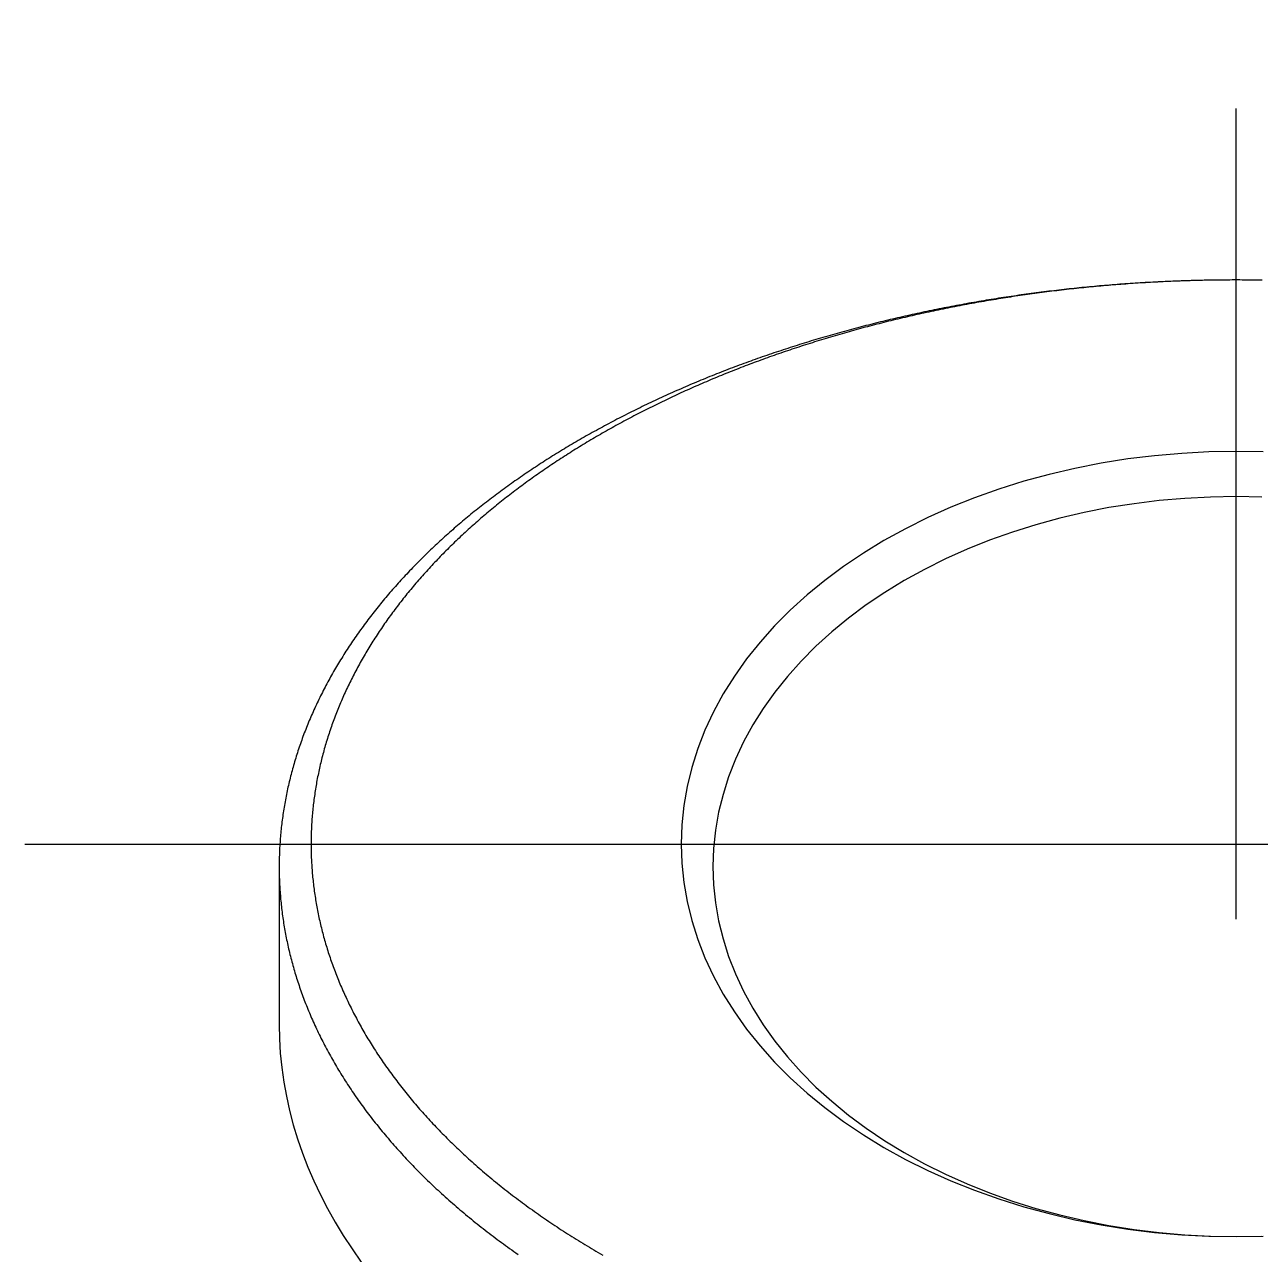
# Model space of a CAD drawing. Extents: x -8.1 to 52.5, y -19.1 to 43.1.
# Drawn here: x 33.54 to 43.22, y 33.47 to 43.11 of the extents above; entities that cross this region are included whole.
import ezdxf

# ---------------------------------------------------------------- set-up
doc = ezdxf.new("R2010")
doc.units = 0
doc.linetypes.add('CENTER', pattern=[50.8, 31.75, -6.35, 6.35, -6.35])
doc.layers.get('0').update_dxf_attribs({"linetype": 'CONTINUOUS'})
doc.layers.add('CENTER', color=1, linetype='CENTER')

msp = doc.modelspace()

# ---------------------------------------------------------------- linework, layer by layer
at = {"color": 7, "linetype": 'CONTINUOUS'}
msp.add_line((35.533025, 36.510943), (35.533025, 35.273506), dxfattribs=at)
at = {"color": 7}
for points in [[(43.2236, 41.1057, 0), (43.2035, 41.1059, 0), (43.1835, 41.1062, 0), (43.1634, 41.1064, 0), (43.1433, 41.1066, 0), (43.1233, 41.1068, 0), (43.1032, 41.1069, 0), (43.0832, 41.107, 0), (43.0631, 41.1071, 0), (43.0431, 41.1071, 0), (43.023, 41.1071, 0), (43.0029, 41.1071, 0), (42.9829, 41.107, 0), (42.9628, 41.1069, 0), (42.9428, 41.1068, 0), (42.9227, 41.1066, 0), (42.9026, 41.1064, 0), (42.8826, 41.1062, 0), (42.8625, 41.1059, 0), (42.8425, 41.1057, 0), (42.8224, 41.1053, 0), (42.8024, 41.105, 0), (42.7823, 41.1046, 0), (42.7623, 41.1041, 0), (42.7422, 41.1037, 0), (42.7222, 41.1032, 0), (42.7021, 41.1027, 0), (42.6821, 41.1021, 0), (42.662, 41.1015, 0), (42.642, 41.1009, 0), (42.622, 41.1002, 0), (42.6019, 41.0995, 0), (42.5819, 41.0988, 0), (42.5619, 41.0981, 0), (42.5418, 41.0973, 0), (42.5218, 41.0964, 0), (42.5018, 41.0956, 0), (42.4818, 41.0947, 0), (42.4618, 41.0938, 0), (42.4417, 41.0928, 0), (42.4217, 41.0918, 0), (42.4017, 41.0908, 0), (42.3817, 41.0898, 0), (42.3617, 41.0887, 0), (42.3417, 41.0876, 0), (42.3217, 41.0864, 0), (42.3017, 41.0852, 0), (42.2818, 41.084, 0), (42.2618, 41.0828, 0), (42.2418, 41.0815, 0), (42.2218, 41.0802, 0), (42.2019, 41.0788, 0), (42.1819, 41.0774, 0), (42.1619, 41.076, 0), (42.142, 41.0746, 0), (42.122, 41.0731, 0), (42.1021, 41.0716, 0), (42.0822, 41.07, 0), (42.0622, 41.0685, 0), (42.0423, 41.0669, 0), (42.0224, 41.0652, 0), (42.0025, 41.0635, 0), (41.9825, 41.0618, 0), (41.9626, 41.0601, 0), (41.9427, 41.0583, 0), (41.9228, 41.0565, 0), (41.903, 41.0547, 0), (41.8831, 41.0528, 0), (41.8632, 41.0509, 0), (41.8433, 41.0489, 0), (41.8235, 41.047, 0), (41.8036, 41.045, 0), (41.7838, 41.0429, 0), (41.7639, 41.0409, 0), (41.7441, 41.0388, 0), (41.7243, 41.0366, 0), (41.7044, 41.0344, 0), (41.6846, 41.0322, 0), (41.6648, 41.03, 0), (41.645, 41.0277, 0), (41.6252, 41.0254, 0), (41.6054, 41.0231, 0), (41.5857, 41.0207, 0), (41.5659, 41.0183, 0), (41.5461, 41.0159, 0), (41.5264, 41.0134, 0), (41.5066, 41.0109, 0), (41.4869, 41.0084, 0), (41.4672, 41.0059, 0), (41.4475, 41.0033, 0), (41.4277, 41.0006, 0), (41.408, 40.998, 0), (41.3883, 40.9953, 0), (41.3687, 40.9925, 0), (41.349, 40.9898, 0), (41.3293, 40.987, 0), (41.3097, 40.9842, 0), (41.29, 40.9813, 0), (41.2704, 40.9784, 0), (41.2508, 40.9755, 0), (41.2311, 40.9725, 0), (41.2115, 40.9695, 0), (41.1919, 40.9665, 0), (41.1723, 40.9635, 0), (41.1528, 40.9604, 0), (41.1332, 40.9572, 0), (41.1136, 40.9541, 0), (41.0941, 40.9509, 0), (41.0746, 40.9477, 0), (41.055, 40.9444, 0), (41.0355, 40.9411, 0), (41.016, 40.9378, 0), (40.9965, 40.9345, 0), (40.977, 40.9311, 0), (40.9576, 40.9277, 0), (40.9381, 40.9242, 0), (40.9187, 40.9207, 0), (40.8992, 40.9172, 0), (40.8798, 40.9136, 0), (40.8604, 40.9101, 0), (40.841, 40.9064, 0), (40.8216, 40.9028, 0), (40.8022, 40.8991, 0), (40.7829, 40.8954, 0), (40.7635, 40.8917, 0), (40.7442, 40.8879, 0), (40.7248, 40.8841, 0), (40.7055, 40.8802, 0), (40.6862, 40.8763, 0), (40.6669, 40.8724, 0), (40.6476, 40.8685, 0), (40.6284, 40.8645, 0), (40.6091, 40.8605, 0), (40.5899, 40.8564, 0), (40.5707, 40.8524, 0), (40.5515, 40.8483, 0), (40.5323, 40.8441, 0), (40.5131, 40.8399, 0), (40.4939, 40.8357, 0), (40.4748, 40.8315, 0), (40.4556, 40.8272, 0), (40.4365, 40.8229, 0), (40.4174, 40.8186, 0), (40.3983, 40.8142, 0), (40.3792, 40.8098, 0), (40.3601, 40.8053, 0), (40.3411, 40.8009, 0), (40.322, 40.7964, 0), (40.303, 40.7918, 0), (40.284, 40.7873, 0), (40.265, 40.7827, 0), (40.246, 40.778, 0), (40.227, 40.7733, 0), (40.2081, 40.7686, 0), (40.1892, 40.7639, 0), (40.1702, 40.7591, 0), (40.1513, 40.7543, 0), (40.1324, 40.7495, 0), (40.1136, 40.7446, 0), (40.0947, 40.7397, 0), (40.0759, 40.7348, 0), (40.057, 40.7298, 0), (40.0382, 40.7248, 0), (40.0194, 40.7198, 0), (40.0007, 40.7147, 0), (39.9819, 40.7096, 0), (39.9632, 40.7045, 0), (39.9444, 40.6993, 0), (39.9257, 40.6941, 0), (39.907, 40.6889, 0), (39.8884, 40.6836, 0), (39.8697, 40.6783, 0), (39.8511, 40.673, 0), (39.8324, 40.6676, 0), (39.8138, 40.6622, 0), (39.7953, 40.6568, 0), (39.7767, 40.6513, 0), (39.7581, 40.6458, 0), (39.7396, 40.6403, 0), (39.7211, 40.6347, 0), (39.7026, 40.6291, 0), (39.6841, 40.6235, 0), (39.6657, 40.6178, 0), (39.6472, 40.6121, 0), (39.6288, 40.6064, 0), (39.6104, 40.6006, 0), (39.592, 40.5949, 0), (39.5737, 40.589, 0), (39.5553, 40.5832, 0), (39.537, 40.5773, 0), (39.5187, 40.5713, 0), (39.5004, 40.5654, 0), (39.4821, 40.5594, 0), (39.4639, 40.5533, 0), (39.4457, 40.5473, 0), (39.4275, 40.5412, 0), (39.4093, 40.5351, 0), (39.3911, 40.5289, 0), (39.373, 40.5227, 0), (39.3549, 40.5165, 0), (39.3368, 40.5102, 0), (39.3187, 40.5039, 0), (39.3006, 40.4976, 0), (39.2826, 40.4912, 0), (39.2646, 40.4848, 0), (39.2466, 40.4784, 0), (39.2286, 40.4719, 0), (39.2107, 40.4654, 0), (39.1928, 40.4589, 0), (39.1749, 40.4524, 0), (39.157, 40.4458, 0), (39.1391, 40.4391, 0), (39.1213, 40.4325, 0), (39.1035, 40.4258, 0), (39.0857, 40.419, 0), (39.0679, 40.4123, 0), (39.0502, 40.4055, 0), (39.0324, 40.3987, 0), (39.0147, 40.3918, 0), (38.9971, 40.3849, 0), (38.9794, 40.378, 0), (38.9618, 40.371, 0), (38.9442, 40.364, 0), (38.9266, 40.357, 0), (38.9091, 40.3499, 0), (38.8915, 40.3428, 0), (38.874, 40.3357, 0), (38.8565, 40.3286, 0), (38.8391, 40.3214, 0), (38.8217, 40.3141, 0), (38.8042, 40.3069, 0), (38.7869, 40.2996, 0), (38.7695, 40.2923, 0), (38.7522, 40.2849, 0), (38.7349, 40.2775, 0), (38.7176, 40.2701, 0), (38.7004, 40.2626, 0), (38.6832, 40.2551, 0), (38.666, 40.2476, 0), (38.6488, 40.2401, 0), (38.6317, 40.2325, 0), (38.6146, 40.2248, 0), (38.5975, 40.2172, 0), (38.5805, 40.2095, 0), (38.5634, 40.2018, 0), (38.5465, 40.194, 0), (38.5295, 40.1863, 0), (38.5126, 40.1784, 0), (38.4957, 40.1706, 0), (38.4788, 40.1627, 0), (38.4619, 40.1548, 0), (38.4451, 40.1469, 0), (38.4283, 40.1389, 0), (38.4116, 40.1309, 0), (38.3949, 40.1228, 0), (38.3782, 40.1147, 0), (38.3615, 40.1066, 0), (38.3449, 40.0985, 0), (38.3283, 40.0903, 0), (38.3117, 40.0821, 0), (38.2952, 40.0739, 0), (38.2787, 40.0656, 0), (38.2622, 40.0573, 0), (38.2457, 40.049, 0), (38.2293, 40.0406, 0), (38.213, 40.0322, 0), (38.1966, 40.0238, 0), (38.1803, 40.0153, 0), (38.164, 40.0069, 0), (38.1478, 39.9983, 0), (38.1315, 39.9898, 0), (38.1154, 39.9812, 0), (38.0992, 39.9726, 0), (38.0831, 39.9639, 0), (38.067, 39.9552, 0), (38.051, 39.9465, 0), (38.035, 39.9378, 0), (38.019, 39.929, 0), (38.003, 39.9202, 0), (37.9871, 39.9114, 0), (37.9713, 39.9025, 0), (37.9554, 39.8936, 0), (37.9396, 39.8847, 0), (37.9239, 39.8757, 0), (37.9081, 39.8667, 0), (37.8924, 39.8577, 0), (37.8768, 39.8486, 0), (37.8612, 39.8395, 0), (37.8456, 39.8304, 0), (37.83, 39.8213, 0), (37.8145, 39.8121, 0), (37.799, 39.8029, 0), (37.7836, 39.7936, 0), (37.7682, 39.7843, 0), (37.7528, 39.775, 0), (37.7375, 39.7657, 0), (37.7222, 39.7563, 0), (37.707, 39.7469, 0), (37.6917, 39.7375, 0), (37.6766, 39.728, 0), (37.6614, 39.7185, 0), (37.6463, 39.709, 0), (37.6313, 39.6995, 0), (37.6163, 39.6899, 0), (37.6013, 39.6803, 0), (37.5863, 39.6706, 0), (37.5714, 39.661, 0), (37.5566, 39.6512, 0), (37.5418, 39.6415, 0), (37.527, 39.6317, 0), (37.5122, 39.6219, 0), (37.4975, 39.6121, 0), (37.4829, 39.6023, 0), (37.4682, 39.5924, 0), (37.4537, 39.5825, 0), (37.4391, 39.5725, 0), (37.4246, 39.5625, 0), (37.4102, 39.5525, 0), (37.3958, 39.5425, 0), (37.3814, 39.5324, 0), (37.367, 39.5223, 0), (37.3528, 39.5122, 0), (37.3385, 39.502, 0), (37.3243, 39.4919, 0), (37.3101, 39.4816, 0), (37.296, 39.4714, 0), (37.2819, 39.4611, 0), (37.2679, 39.4508, 0), (37.2539, 39.4405, 0), (37.24, 39.4301, 0), (37.226, 39.4197, 0), (37.2122, 39.4093, 0), (37.1984, 39.3988, 0), (37.1846, 39.3883, 0), (37.1709, 39.3778, 0), (37.1572, 39.3673, 0), (37.1435, 39.3567, 0), (37.1299, 39.3461, 0), (37.1164, 39.3355, 0), (37.1029, 39.3248, 0), (37.0894, 39.3141, 0), (37.076, 39.3034, 0), (37.0626, 39.2927, 0), (37.0493, 39.2819, 0), (37.036, 39.2711, 0), (37.0227, 39.2602, 0), (37.0096, 39.2494, 0), (36.9964, 39.2385, 0), (36.9833, 39.2276, 0), (36.9703, 39.2166, 0), (36.9572, 39.2056, 0), (36.9443, 39.1946, 0), (36.9314, 39.1836, 0), (36.9185, 39.1725, 0), (36.9057, 39.1614, 0), (36.8929, 39.1503, 0), (36.8802, 39.1391, 0), (36.8675, 39.128, 0), (36.8549, 39.1167, 0), (36.8423, 39.1055, 0), (36.8298, 39.0942, 0), (36.8173, 39.0829, 0), (36.8048, 39.0716, 0), (36.7924, 39.0603, 0), (36.7801, 39.0489, 0), (36.7678, 39.0375, 0), (36.7556, 39.026, 0), (36.7434, 39.0146, 0), (36.7312, 39.0031, 0), (36.7191, 38.9915, 0), (36.7071, 38.98, 0), (36.6951, 38.9684, 0), (36.6831, 38.9568, 0), (36.6712, 38.9452, 0), (36.6594, 38.9335, 0), (36.6476, 38.9218, 0), (36.6358, 38.9101, 0), (36.6242, 38.8983, 0), (36.6125, 38.8865, 0), (36.6009, 38.8747, 0), (36.5894, 38.8629, 0), (36.5779, 38.851, 0), (36.5664, 38.8391, 0), (36.555, 38.8272, 0), (36.5437, 38.8152, 0), (36.5324, 38.8032, 0), (36.5212, 38.7912, 0), (36.51, 38.7792, 0), (36.4989, 38.7671, 0), (36.4878, 38.755, 0), (36.4768, 38.7429, 0), (36.4658, 38.7308, 0), (36.4549, 38.7186, 0), (36.4441, 38.7064, 0), (36.4333, 38.6942, 0), (36.4225, 38.6819, 0), (36.4118, 38.6697, 0), (36.4012, 38.6574, 0), (36.3906, 38.645, 0), (36.3801, 38.6327, 0), (36.3696, 38.6203, 0), (36.3592, 38.6079, 0), (36.3488, 38.5955, 0), (36.3385, 38.583, 0), (36.3282, 38.5705, 0), (36.3181, 38.558, 0), (36.3079, 38.5455, 0), (36.2978, 38.5329, 0), (36.2878, 38.5203, 0), (36.2779, 38.5077, 0), (36.2679, 38.4951, 0), (36.2581, 38.4825, 0), (36.2483, 38.4698, 0), (36.2386, 38.4571, 0), (36.2289, 38.4443, 0), (36.2193, 38.4316, 0), (36.2097, 38.4188, 0), (36.2002, 38.406, 0), (36.1908, 38.3932, 0), (36.1814, 38.3803, 0), (36.1721, 38.3674, 0), (36.1628, 38.3545, 0), (36.1537, 38.3416, 0), (36.1445, 38.3287, 0), (36.1354, 38.3157, 0), (36.1264, 38.3027, 0), (36.1175, 38.2897, 0), (36.1086, 38.2767, 0), (36.0997, 38.2636, 0), (36.091, 38.2505, 0), (36.0823, 38.2374, 0), (36.0736, 38.2243, 0), (36.065, 38.2112, 0), (36.0565, 38.198, 0), (36.0481, 38.1848, 0), (36.0397, 38.1716, 0), (36.0313, 38.1583, 0), (36.0231, 38.1451, 0), (36.0149, 38.1318, 0), (36.0067, 38.1185, 0), (35.9987, 38.1052, 0), (35.9907, 38.0919, 0), (35.9827, 38.0785, 0), (35.9748, 38.0651, 0), (35.967, 38.0517, 0), (35.9593, 38.0383, 0), (35.9516, 38.0249, 0), (35.944, 38.0114, 0), (35.9364, 37.9979, 0), (35.9289, 37.9844, 0), (35.9215, 37.9709, 0), (35.9142, 37.9574, 0), (35.9069, 37.9438, 0), (35.8997, 37.9303, 0), (35.8925, 37.9167, 0), (35.8854, 37.9031, 0), (35.8784, 37.8895, 0), (35.8714, 37.8758, 0), (35.8645, 37.8622, 0), (35.8577, 37.8485, 0), (35.851, 37.8348, 0), (35.8443, 37.8211, 0), (35.8377, 37.8074, 0), (35.8311, 37.7936, 0), (35.8246, 37.7799, 0), (35.8182, 37.7661, 0), (35.8119, 37.7523, 0), (35.8056, 37.7385, 0), (35.7994, 37.7247, 0), (35.7932, 37.7109, 0), (35.7872, 37.697, 0), (35.7811, 37.6832, 0), (35.7752, 37.6693, 0), (35.7693, 37.6554, 0), (35.7635, 37.6415, 0), (35.7578, 37.6276, 0), (35.7522, 37.6137, 0), (35.7466, 37.5997, 0), (35.7411, 37.5858, 0), (35.7356, 37.5718, 0), (35.7302, 37.5578, 0), (35.7249, 37.5438, 0), (35.7197, 37.5298, 0), (35.7145, 37.5158, 0), (35.7094, 37.5018, 0), (35.7044, 37.4877, 0), (35.6994, 37.4736, 0), (35.6945, 37.4596, 0), (35.6897, 37.4455, 0), (35.685, 37.4314, 0), (35.6803, 37.4173, 0), (35.6757, 37.4032, 0), (35.6712, 37.3891, 0), (35.6667, 37.3749, 0), (35.6624, 37.3608, 0), (35.658, 37.3466, 0), (35.6538, 37.3325, 0), (35.6496, 37.3183, 0), (35.6455, 37.3041, 0), (35.6415, 37.2899, 0), (35.6376, 37.2757, 0), (35.6337, 37.2615, 0), (35.6299, 37.2473, 0), (35.6262, 37.233, 0), (35.6225, 37.2188, 0), (35.6189, 37.2045, 0), (35.6154, 37.1903, 0), (35.612, 37.176, 0), (35.6086, 37.1618, 0), (35.6053, 37.1475, 0), (35.6021, 37.1332, 0), (35.5989, 37.1189, 0), (35.5959, 37.1046, 0), (35.5929, 37.0903, 0), (35.5899, 37.076, 0), (35.5871, 37.0617, 0), (35.5843, 37.0474, 0), (35.5816, 37.033, 0), (35.579, 37.0187, 0), (35.5764, 37.0044, 0), (35.5739, 36.99, 0), (35.5715, 36.9757, 0), (35.5692, 36.9613, 0), (35.5669, 36.947, 0), (35.5647, 36.9326, 0), (35.5626, 36.9182, 0), (35.5605, 36.9038, 0), (35.5585, 36.8895, 0), (35.5566, 36.8751, 0), (35.5548, 36.8607, 0), (35.5531, 36.8463, 0), (35.5514, 36.8319, 0), (35.5498, 36.8175, 0), (35.5482, 36.8031, 0), (35.5468, 36.7887, 0), (35.5454, 36.7743, 0), (35.5441, 36.7599, 0), (35.5428, 36.7455, 0), (35.5417, 36.731, 0), (35.5406, 36.7166, 0), (35.5396, 36.7022, 0), (35.5386, 36.6878, 0), (35.5377, 36.6733, 0), (35.5369, 36.6589, 0), (35.5362, 36.6445, 0), (35.5356, 36.6301, 0), (35.535, 36.6156, 0), (35.5345, 36.6012, 0), (35.5341, 36.5868, 0), (35.5337, 36.5723, 0), (35.5334, 36.5579, 0), (35.5332, 36.5434, 0), (35.5331, 36.529, 0), (35.533, 36.5146, 0), (35.5331, 36.5001, 0), (35.5331, 36.4857, 0), (35.5333, 36.4713, 0), (35.5335, 36.4568, 0), (35.5339, 36.4424, 0), (35.5342, 36.4279, 0), (35.5347, 36.4135, 0), (35.5352, 36.3991, 0), (35.5359, 36.3846, 0), (35.5365, 36.3702, 0), (35.5373, 36.3558, 0), (35.5381, 36.3414, 0), (35.539, 36.3269, 0), (35.54, 36.3125, 0), (35.5411, 36.2981, 0), (35.5422, 36.2836, 0), (35.5434, 36.2692, 0), (35.5447, 36.2548, 0), (35.546, 36.2404, 0), (35.5474, 36.2259, 0), (35.5489, 36.2115, 0), (35.5505, 36.1971, 0), (35.5522, 36.1827, 0), (35.5539, 36.1683, 0), (35.5557, 36.1538, 0), (35.5576, 36.1394, 0), (35.5595, 36.125, 0), (35.5615, 36.1106, 0), (35.5636, 36.0962, 0), (35.5658, 36.0818, 0), (35.568, 36.0674, 0), (35.5703, 36.053, 0), (35.5727, 36.0386, 0), (35.5752, 36.0242, 0), (35.5777, 36.0098, 0), (35.5803, 35.9954, 0), (35.583, 35.981, 0), (35.5858, 35.9666, 0), (35.5886, 35.9522, 0), (35.5915, 35.9378, 0), (35.5945, 35.9235, 0), (35.5976, 35.9091, 0), (35.6007, 35.8947, 0), (35.6039, 35.8803, 0), (35.6072, 35.866, 0), (35.6106, 35.8516, 0), (35.614, 35.8373, 0), (35.6175, 35.8229, 0), (35.6211, 35.8086, 0), (35.6248, 35.7942, 0), (35.6285, 35.7799, 0), (35.6323, 35.7655, 0), (35.6362, 35.7512, 0), (35.6401, 35.7368, 0), (35.6442, 35.7225, 0), (35.6483, 35.7082, 0), (35.6525, 35.6939, 0), (35.6567, 35.6796, 0), (35.6611, 35.6652, 0), (35.6655, 35.6509, 0), (35.67, 35.6366, 0), (35.6745, 35.6223, 0), (35.6792, 35.608, 0), (35.6839, 35.5937, 0), (35.6887, 35.5795, 0), (35.6935, 35.5652, 0), (35.6985, 35.5509, 0), (35.7035, 35.5366, 0), (35.7086, 35.5224, 0), (35.7137, 35.5081, 0), (35.719, 35.4939, 0), (35.7243, 35.4796, 0), (35.7297, 35.4654, 0), (35.7351, 35.4511, 0), (35.7407, 35.4369, 0), (35.7463, 35.4227, 0), (35.752, 35.4085, 0), (35.7577, 35.3943, 0), (35.7636, 35.3801, 0), (35.7695, 35.3659, 0), (35.7755, 35.3517, 0), (35.7816, 35.3375, 0), (35.7877, 35.3233, 0), (35.794, 35.3091, 0), (35.8003, 35.295, 0), (35.8066, 35.2808, 0), (35.8131, 35.2667, 0), (35.8196, 35.2525, 0), (35.8262, 35.2384, 0), (35.8329, 35.2242, 0), (35.8397, 35.2101, 0), (35.8465, 35.196, 0), (35.8534, 35.1819, 0), (35.8604, 35.1678, 0), (35.8675, 35.1537, 0), (35.8746, 35.1396, 0), (35.8818, 35.1256, 0), (35.8891, 35.1115, 0), (35.8965, 35.0975, 0), (35.9039, 35.0834, 0), (35.9115, 35.0694, 0), (35.9191, 35.0554, 0), (35.9267, 35.0413, 0), (35.9345, 35.0273, 0), (35.9423, 35.0133, 0), (35.9502, 34.9993, 0), (35.9582, 34.9854, 0), (35.9663, 34.9714, 0), (35.9744, 34.9574, 0), (35.9826, 34.9435, 0), (35.9909, 34.9296, 0), (35.9993, 34.9156, 0), (36.0077, 34.9017, 0), (36.0163, 34.8878, 0), (36.0249, 34.8739, 0), (36.0335, 34.86, 0), (36.0423, 34.8461, 0), (36.0511, 34.8323, 0), (36.06, 34.8184, 0), (36.069, 34.8046, 0), (36.0781, 34.7908, 0), (36.0872, 34.7769, 0), (36.0965, 34.7631, 0), (36.1058, 34.7493, 0), (36.1151, 34.7356, 0), (36.1246, 34.7218, 0), (36.1341, 34.708, 0), (36.1437, 34.6943, 0), (36.1534, 34.6806, 0), (36.1632, 34.6668, 0), (36.173, 34.6531, 0), (36.1829, 34.6394, 0), (36.1929, 34.6257, 0), (36.203, 34.6121, 0), (36.2132, 34.5984, 0), (36.2234, 34.5848, 0), (36.2337, 34.5711, 0), (36.2441, 34.5575, 0), (36.2546, 34.5439, 0), (36.2651, 34.5303, 0), (36.2758, 34.5167, 0), (36.2865, 34.5032, 0), (36.2973, 34.4896, 0), (36.3081, 34.4761, 0), (36.3191, 34.4626, 0), (36.3301, 34.449, 0), (36.3412, 34.4355, 0), (36.3524, 34.4221, 0), (36.3637, 34.4086, 0), (36.375, 34.3952, 0), (36.3864, 34.3817, 0), (36.3979, 34.3683, 0), (36.4095, 34.3549, 0), (36.4211, 34.3415, 0), (36.4328, 34.3282, 0), (36.4447, 34.3148, 0), (36.4565, 34.3015, 0), (36.4685, 34.2882, 0), (36.4805, 34.2749, 0), (36.4926, 34.2616, 0), (36.5048, 34.2483, 0), (36.5171, 34.2351, 0), (36.5295, 34.2219, 0), (36.5419, 34.2087, 0), (36.5544, 34.1955, 0), (36.567, 34.1823, 0), (36.5796, 34.1692, 0), (36.5923, 34.156, 0), (36.6051, 34.1429, 0), (36.618, 34.1298, 0), (36.631, 34.1168, 0), (36.644, 34.1037, 0), (36.6571, 34.0907, 0), (36.6703, 34.0777, 0), (36.6836, 34.0647, 0), (36.6969, 34.0518, 0), (36.7103, 34.0388, 0), (36.7238, 34.0259, 0), (36.7374, 34.013, 0), (36.751, 34.0001, 0), (36.7648, 33.9873, 0), (36.7786, 33.9745, 0), (36.7924, 33.9617, 0), (36.8064, 33.9489, 0), (36.8204, 33.9361, 0), (36.8345, 33.9234, 0), (36.8487, 33.9107, 0), (36.8629, 33.898, 0), (36.8772, 33.8854, 0), (36.8916, 33.8727, 0), (36.9061, 33.8601, 0), (36.9206, 33.8475, 0), (36.9353, 33.835, 0), (36.9499, 33.8225, 0), (36.9647, 33.8099, 0), (36.9795, 33.7975, 0), (36.9945, 33.785, 0), (37.0094, 33.7726, 0), (37.0245, 33.7602, 0), (37.0396, 33.7479, 0), (37.0548, 33.7356, 0), (37.0701, 33.7233, 0), (37.0854, 33.711, 0), (37.1008, 33.6988, 0), (37.1163, 33.6866, 0), (37.1318, 33.6744, 0), (37.1474, 33.6623, 0), (37.1631, 33.6502, 0), (37.1788, 33.6381, 0), (37.1946, 33.626, 0), (37.2105, 33.614, 0), (37.2264, 33.6021, 0), (37.2424, 33.5901, 0), (37.2584, 33.5782, 0), (37.2745, 33.5663, 0), (37.2907, 33.5545, 0), (37.307, 33.5427, 0), (37.3233, 33.5309, 0), (37.3396, 33.5192, 0), (37.3561, 33.5075, 0), (37.3726, 33.4958, 0), (37.3891, 33.4842, 0), (37.4057, 33.4726, 0)], [(43.2375, 41.1054, 0), (43.2181, 41.1057, 0), (43.1986, 41.106, 0), (43.1791, 41.1062, 0), (43.1596, 41.1065, 0), (43.1402, 41.1067, 0), (43.1207, 41.1068, 0), (43.1012, 41.1069, 0), (43.0817, 41.107, 0), (43.0622, 41.1071, 0), (43.0428, 41.1071, 0), (43.0233, 41.1071, 0), (43.0038, 41.1071, 0), (42.9843, 41.107, 0), (42.9648, 41.1069, 0), (42.9454, 41.1068, 0), (42.9259, 41.1067, 0), (42.9064, 41.1065, 0), (42.8869, 41.1062, 0), (42.8675, 41.106, 0), (42.848, 41.1057, 0), (42.8285, 41.1054, 0), (42.809, 41.105, 0), (42.7896, 41.1046, 0), (42.7701, 41.1042, 0), (42.7506, 41.1038, 0), (42.7312, 41.1033, 0), (42.7117, 41.1028, 0), (42.6922, 41.1022, 0), (42.6728, 41.1017, 0), (42.6533, 41.1011, 0), (42.6338, 41.1004, 0), (42.6144, 41.0998, 0), (42.5949, 41.0991, 0), (42.5755, 41.0983, 0), (42.556, 41.0976, 0), (42.5366, 41.0968, 0), (42.5172, 41.0959, 0), (42.4977, 41.0951, 0), (42.4783, 41.0942, 0), (42.4588, 41.0932, 0), (42.4394, 41.0923, 0), (42.42, 41.0913, 0), (42.4006, 41.0903, 0), (42.3811, 41.0892, 0), (42.3617, 41.0881, 0), (42.3423, 41.087, 0), (42.3229, 41.0859, 0), (42.3035, 41.0847, 0), (42.2841, 41.0835, 0), (42.2647, 41.0822, 0), (42.2453, 41.081, 0), (42.2259, 41.0796, 0), (42.2065, 41.0783, 0), (42.1872, 41.0769, 0), (42.1678, 41.0755, 0), (42.1484, 41.0741, 0), (42.129, 41.0726, 0), (42.1097, 41.0711, 0), (42.0903, 41.0696, 0), (42.071, 41.068, 0), (42.0516, 41.0664, 0), (42.0323, 41.0648, 0), (42.013, 41.0631, 0), (41.9936, 41.0615, 0), (41.9743, 41.0597, 0), (41.955, 41.058, 0), (41.9357, 41.0562, 0), (41.9164, 41.0544, 0), (41.8971, 41.0525, 0), (41.8778, 41.0506, 0), (41.8585, 41.0487, 0), (41.8392, 41.0468, 0), (41.82, 41.0448, 0), (41.8007, 41.0428, 0), (41.7815, 41.0407, 0), (41.7622, 41.0387, 0), (41.743, 41.0366, 0), (41.7237, 41.0344, 0), (41.7045, 41.0323, 0), (41.6853, 41.0301, 0), (41.6661, 41.0278, 0), (41.6469, 41.0256, 0), (41.6277, 41.0233, 0), (41.6085, 41.0209, 0), (41.5893, 41.0186, 0), (41.5701, 41.0162, 0), (41.551, 41.0137, 0), (41.5318, 41.0113, 0), (41.5127, 41.0088, 0), (41.4935, 41.0063, 0), (41.4744, 41.0037, 0), (41.4553, 41.0011, 0), (41.4361, 40.9985, 0), (41.417, 40.9959, 0), (41.3979, 40.9932, 0), (41.3789, 40.9905, 0), (41.3598, 40.9877, 0), (41.3407, 40.985, 0), (41.3217, 40.9822, 0), (41.3026, 40.9793, 0), (41.2836, 40.9765, 0), (41.2645, 40.9735, 0), (41.2455, 40.9706, 0), (41.2265, 40.9676, 0), (41.2075, 40.9647, 0), (41.1885, 40.9616, 0), (41.1695, 40.9586, 0), (41.1506, 40.9555, 0), (41.1316, 40.9523, 0), (41.1127, 40.9492, 0), (41.0937, 40.946, 0), (41.0748, 40.9428, 0), (41.0559, 40.9395, 0), (41.037, 40.9362, 0), (41.0181, 40.9329, 0), (40.9992, 40.9296, 0), (40.9804, 40.9262, 0), (40.9615, 40.9228, 0), (40.9427, 40.9193, 0), (40.9238, 40.9158, 0), (40.905, 40.9123, 0), (40.8862, 40.9088, 0), (40.8674, 40.9052, 0), (40.8486, 40.9016, 0), (40.8298, 40.898, 0), (40.8111, 40.8943, 0), (40.7923, 40.8906, 0), (40.7736, 40.8869, 0), (40.7549, 40.8831, 0), (40.7361, 40.8793, 0), (40.7174, 40.8755, 0), (40.6988, 40.8716, 0), (40.6801, 40.8678, 0), (40.6614, 40.8638, 0), (40.6428, 40.8599, 0), (40.6241, 40.8559, 0), (40.6055, 40.8519, 0), (40.5869, 40.8478, 0), (40.5683, 40.8437, 0), (40.5498, 40.8396, 0), (40.5312, 40.8355, 0), (40.5126, 40.8313, 0), (40.4941, 40.8271, 0), (40.4756, 40.8229, 0), (40.4571, 40.8186, 0), (40.4386, 40.8143, 0), (40.4201, 40.8099, 0), (40.4016, 40.8056, 0), (40.3832, 40.8012, 0), (40.3648, 40.7967, 0), (40.3463, 40.7923, 0), (40.3279, 40.7878, 0), (40.3096, 40.7832, 0), (40.2912, 40.7787, 0), (40.2728, 40.7741, 0), (40.2545, 40.7695, 0), (40.2362, 40.7648, 0), (40.2178, 40.7601, 0), (40.1995, 40.7554, 0), (40.1813, 40.7507, 0), (40.163, 40.7459, 0), (40.1448, 40.7411, 0), (40.1265, 40.7362, 0), (40.1083, 40.7313, 0), (40.0901, 40.7264, 0), (40.0719, 40.7215, 0), (40.0538, 40.7165, 0), (40.0356, 40.7115, 0), (40.0175, 40.7065, 0), (39.9994, 40.7014, 0), (39.9813, 40.6963, 0), (39.9632, 40.6911, 0), (39.9451, 40.686, 0), (39.9271, 40.6808, 0), (39.909, 40.6755, 0), (39.891, 40.6703, 0), (39.873, 40.665, 0), (39.8551, 40.6597, 0), (39.8371, 40.6543, 0), (39.8192, 40.6489, 0), (39.8013, 40.6435, 0), (39.7834, 40.638, 0), (39.7655, 40.6325, 0), (39.7476, 40.627, 0), (39.7298, 40.6215, 0), (39.7119, 40.6159, 0), (39.6941, 40.6103, 0), (39.6764, 40.6046, 0), (39.6586, 40.5989, 0), (39.6408, 40.5932, 0), (39.6231, 40.5875, 0), (39.6054, 40.5817, 0), (39.5877, 40.5759, 0), (39.57, 40.5701, 0), (39.5524, 40.5642, 0), (39.5348, 40.5583, 0), (39.5172, 40.5524, 0), (39.4996, 40.5464, 0), (39.482, 40.5404, 0), (39.4645, 40.5344, 0), (39.4469, 40.5283, 0), (39.4294, 40.5222, 0), (39.412, 40.5161, 0), (39.3945, 40.5099, 0), (39.3771, 40.5037, 0), (39.3596, 40.4975, 0), (39.3422, 40.4912, 0), (39.3249, 40.485, 0), (39.3075, 40.4786, 0), (39.2902, 40.4723, 0), (39.2729, 40.4659, 0), (39.2556, 40.4595, 0), (39.2383, 40.453, 0), (39.2211, 40.4466, 0), (39.2039, 40.44, 0), (39.1867, 40.4335, 0), (39.1695, 40.4269, 0), (39.1523, 40.4203, 0), (39.1352, 40.4137, 0), (39.1181, 40.407, 0), (39.101, 40.4003, 0), (39.084, 40.3936, 0), (39.0669, 40.3868, 0), (39.0499, 40.38, 0), (39.0329, 40.3732, 0), (39.016, 40.3663, 0), (38.999, 40.3594, 0), (38.9821, 40.3525, 0), (38.9652, 40.3455, 0), (38.9484, 40.3385, 0), (38.9316, 40.3315, 0), (38.9147, 40.3245, 0), (38.898, 40.3174, 0), (38.8812, 40.3103, 0), (38.8645, 40.3031, 0), (38.8478, 40.2959, 0), (38.8311, 40.2887, 0), (38.8145, 40.2815, 0), (38.7978, 40.2742, 0), (38.7812, 40.2669, 0), (38.7647, 40.2595, 0), (38.7481, 40.2522, 0), (38.7316, 40.2448, 0), (38.7151, 40.2373, 0), (38.6987, 40.2299, 0), (38.6823, 40.2224, 0), (38.6659, 40.2149, 0), (38.6495, 40.2073, 0), (38.6332, 40.1997, 0), (38.6168, 40.1921, 0), (38.6006, 40.1845, 0), (38.5843, 40.1768, 0), (38.5681, 40.1691, 0), (38.5519, 40.1613, 0), (38.5357, 40.1536, 0), (38.5196, 40.1458, 0), (38.5035, 40.1379, 0), (38.4874, 40.1301, 0), (38.4714, 40.1222, 0), (38.4554, 40.1142, 0), (38.4394, 40.1063, 0), (38.4234, 40.0983, 0), (38.4075, 40.0903, 0), (38.3916, 40.0822, 0), (38.3758, 40.0741, 0), (38.36, 40.066, 0), (38.3442, 40.0579, 0), (38.3284, 40.0497, 0), (38.3127, 40.0415, 0), (38.297, 40.0333, 0), (38.2813, 40.025, 0), (38.2657, 40.0167, 0), (38.2501, 40.0084, 0), (38.2346, 40.0001, 0), (38.219, 39.9917, 0), (38.2035, 39.9833, 0), (38.1881, 39.9748, 0), (38.1726, 39.9663, 0), (38.1572, 39.9578, 0), (38.1419, 39.9493, 0), (38.1266, 39.9407, 0), (38.1113, 39.9321, 0), (38.096, 39.9235, 0), (38.0808, 39.9149, 0), (38.0656, 39.9062, 0), (38.0505, 39.8975, 0), (38.0354, 39.8887, 0), (38.0203, 39.88, 0), (38.0052, 39.8712, 0), (37.9902, 39.8623, 0), (37.9753, 39.8535, 0), (37.9603, 39.8446, 0), (37.9454, 39.8357, 0), (37.9306, 39.8267, 0), (37.9157, 39.8177, 0), (37.901, 39.8087, 0), (37.8862, 39.7997, 0), (37.8715, 39.7906, 0), (37.8568, 39.7815, 0), (37.8422, 39.7724, 0), (37.8276, 39.7632, 0), (37.813, 39.754, 0), (37.7985, 39.7448, 0), (37.784, 39.7356, 0), (37.7696, 39.7263, 0), (37.7552, 39.717, 0), (37.7408, 39.7077, 0), (37.7265, 39.6983, 0), (37.7122, 39.6889, 0), (37.6979, 39.6795, 0), (37.6837, 39.6701, 0), (37.6695, 39.6606, 0), (37.6554, 39.6511, 0), (37.6413, 39.6416, 0), (37.6272, 39.632, 0), (37.6132, 39.6224, 0), (37.5993, 39.6128, 0), (37.5853, 39.6032, 0), (37.5714, 39.5935, 0), (37.5576, 39.5838, 0), (37.5438, 39.5741, 0), (37.53, 39.5643, 0), (37.5163, 39.5545, 0), (37.5026, 39.5447, 0), (37.4889, 39.5349, 0), (37.4753, 39.525, 0), (37.4618, 39.5151, 0), (37.4482, 39.5051, 0), (37.4348, 39.4952, 0), (37.4213, 39.4852, 0), (37.4079, 39.4752, 0), (37.3946, 39.4652, 0), (37.3813, 39.4551, 0), (37.368, 39.445, 0), (37.3548, 39.4349, 0), (37.3416, 39.4247, 0), (37.3285, 39.4145, 0), (37.3154, 39.4043, 0), (37.3023, 39.3941, 0), (37.2893, 39.3838, 0), (37.2763, 39.3735, 0), (37.2634, 39.3632, 0), (37.2505, 39.3529, 0), (37.2377, 39.3425, 0), (37.2249, 39.3321, 0), (37.2122, 39.3217, 0), (37.1995, 39.3112, 0), (37.1868, 39.3007, 0), (37.1742, 39.2902, 0), (37.1617, 39.2797, 0), (37.1491, 39.2691, 0), (37.1367, 39.2585, 0), (37.1242, 39.2479, 0), (37.1119, 39.2372, 0), (37.0995, 39.2266, 0), (37.0872, 39.2159, 0), (37.075, 39.2051, 0), (37.0628, 39.1944, 0), (37.0506, 39.1836, 0), (37.0385, 39.1728, 0), (37.0265, 39.1619, 0), (37.0145, 39.1511, 0), (37.0025, 39.1402, 0), (36.9906, 39.1293, 0), (36.9787, 39.1183, 0), (36.9669, 39.1073, 0), (36.9551, 39.0963, 0), (36.9434, 39.0853, 0), (36.9317, 39.0743, 0), (36.9201, 39.0632, 0), (36.9085, 39.0521, 0), (36.897, 39.0409, 0), (36.8855, 39.0298, 0), (36.8741, 39.0186, 0), (36.8627, 39.0074, 0), (36.8514, 38.9961, 0), (36.8401, 38.9849, 0), (36.8288, 38.9736, 0), (36.8176, 38.9622, 0), (36.8065, 38.9509, 0), (36.7954, 38.9395, 0), (36.7844, 38.9281, 0), (36.7734, 38.9167, 0), (36.7624, 38.9052, 0), (36.7515, 38.8937, 0), (36.7407, 38.8822, 0), (36.7299, 38.8707, 0), (36.7192, 38.8591, 0), (36.7085, 38.8476, 0), (36.6979, 38.8359, 0), (36.6873, 38.8243, 0), (36.6767, 38.8127, 0), (36.6663, 38.801, 0), (36.6558, 38.7893, 0), (36.6455, 38.7775, 0), (36.6351, 38.7658, 0), (36.6249, 38.754, 0), (36.6147, 38.7422, 0), (36.6045, 38.7303, 0), (36.5944, 38.7185, 0), (36.5843, 38.7066, 0), (36.5743, 38.6947, 0), (36.5644, 38.6827, 0), (36.5545, 38.6708, 0), (36.5447, 38.6588, 0), (36.5349, 38.6468, 0), (36.5251, 38.6348, 0), (36.5155, 38.6227, 0), (36.5059, 38.6106, 0), (36.4963, 38.5986, 0), (36.4868, 38.5864, 0), (36.4773, 38.5743, 0), (36.468, 38.5621, 0), (36.4586, 38.5499, 0), (36.4493, 38.5377, 0), (36.4401, 38.5255, 0), (36.431, 38.5132, 0), (36.4218, 38.5009, 0), (36.4128, 38.4886, 0), (36.4038, 38.4763, 0), (36.3949, 38.464, 0), (36.386, 38.4516, 0), (36.3772, 38.4392, 0), (36.3684, 38.4268, 0), (36.3597, 38.4144, 0), (36.3511, 38.4019, 0), (36.3425, 38.3894, 0), (36.3339, 38.3769, 0), (36.3255, 38.3644, 0), (36.3171, 38.3519, 0), (36.3087, 38.3393, 0), (36.3004, 38.3267, 0), (36.2922, 38.3141, 0), (36.2841, 38.3015, 0), (36.2759, 38.2889, 0), (36.2679, 38.2762, 0), (36.2599, 38.2635, 0), (36.252, 38.2508, 0), (36.2441, 38.2381, 0), (36.2363, 38.2254, 0), (36.2286, 38.2126, 0), (36.2209, 38.1998, 0), (36.2133, 38.187, 0), (36.2058, 38.1742, 0), (36.1983, 38.1614, 0), (36.1909, 38.1485, 0), (36.1835, 38.1356, 0), (36.1762, 38.1227, 0), (36.169, 38.1098, 0), (36.1618, 38.0969, 0), (36.1547, 38.084, 0), (36.1477, 38.071, 0), (36.1407, 38.058, 0), (36.1338, 38.045, 0), (36.1269, 38.032, 0), (36.1201, 38.019, 0), (36.1134, 38.006, 0), (36.1067, 37.9929, 0), (36.1001, 37.9798, 0), (36.0936, 37.9667, 0), (36.0871, 37.9536, 0), (36.0807, 37.9405, 0), (36.0744, 37.9274, 0), (36.0681, 37.9142, 0), (36.0619, 37.9011, 0), (36.0558, 37.8879, 0), (36.0497, 37.8747, 0), (36.0437, 37.8615, 0), (36.0378, 37.8482, 0), (36.0319, 37.835, 0), (36.0261, 37.8218, 0), (36.0203, 37.8085, 0), (36.0146, 37.7952, 0), (36.009, 37.7819, 0), (36.0035, 37.7686, 0), (35.998, 37.7553, 0), (35.9926, 37.742, 0), (35.9872, 37.7286, 0), (35.9819, 37.7153, 0), (35.9767, 37.7019, 0), (35.9716, 37.6885, 0), (35.9665, 37.6751, 0), (35.9615, 37.6617, 0), (35.9565, 37.6483, 0), (35.9517, 37.6349, 0), (35.9469, 37.6215, 0), (35.9421, 37.608, 0), (35.9374, 37.5946, 0), (35.9328, 37.5811, 0), (35.9283, 37.5676, 0), (35.9238, 37.5541, 0), (35.9194, 37.5406, 0), (35.9151, 37.5271, 0), (35.9109, 37.5136, 0), (35.9067, 37.5001, 0), (35.9025, 37.4865, 0), (35.8985, 37.473, 0), (35.8945, 37.4594, 0), (35.8906, 37.4458, 0), (35.8867, 37.4323, 0), (35.883, 37.4187, 0), (35.8793, 37.4051, 0), (35.8756, 37.3915, 0), (35.8721, 37.3779, 0), (35.8686, 37.3643, 0), (35.8651, 37.3507, 0), (35.8618, 37.337, 0), (35.8585, 37.3234, 0), (35.8553, 37.3098, 0), (35.8521, 37.2961, 0), (35.849, 37.2825, 0), (35.846, 37.2688, 0), (35.8431, 37.2551, 0), (35.8402, 37.2415, 0), (35.8374, 37.2278, 0), (35.8347, 37.2141, 0), (35.832, 37.2004, 0), (35.8295, 37.1867, 0), (35.8269, 37.173, 0), (35.8245, 37.1593, 0), (35.8221, 37.1456, 0), (35.8198, 37.1319, 0), (35.8176, 37.1181, 0), (35.8154, 37.1044, 0), (35.8133, 37.0907, 0), (35.8113, 37.0769, 0), (35.8093, 37.0632, 0), (35.8074, 37.0495, 0), (35.8056, 37.0357, 0), (35.8038, 37.022, 0), (35.8022, 37.0082, 0), (35.8006, 36.9944, 0), (35.799, 36.9807, 0), (35.7976, 36.9669, 0), (35.7962, 36.9532, 0), (35.7948, 36.9394, 0), (35.7936, 36.9256, 0), (35.7924, 36.9118, 0), (35.7913, 36.8981, 0), (35.7902, 36.8843, 0), (35.7893, 36.8705, 0), (35.7884, 36.8567, 0), (35.7875, 36.8429, 0), (35.7868, 36.8291, 0), (35.7861, 36.8153, 0), (35.7855, 36.8015, 0), (35.7849, 36.7878, 0), (35.7844, 36.774, 0), (35.784, 36.7602, 0), (35.7837, 36.7464, 0), (35.7834, 36.7326, 0), (35.7832, 36.7188, 0), (35.7831, 36.705, 0), (35.783, 36.6912, 0), (35.7831, 36.6774, 0), (35.7831, 36.6636, 0), (35.7833, 36.6498, 0), (35.7835, 36.636, 0), (35.7838, 36.6222, 0), (35.7842, 36.6084, 0), (35.7846, 36.5946, 0), (35.7851, 36.5808, 0), (35.7857, 36.567, 0), (35.7864, 36.5532, 0), (35.7871, 36.5394, 0), (35.7879, 36.5257, 0), (35.7888, 36.5119, 0), (35.7897, 36.4981, 0), (35.7907, 36.4843, 0), (35.7918, 36.4705, 0), (35.7929, 36.4567, 0), (35.7942, 36.4429, 0), (35.7954, 36.4291, 0), (35.7968, 36.4154, 0), (35.7982, 36.4016, 0), (35.7997, 36.3878, 0), (35.8013, 36.374, 0), (35.803, 36.3602, 0), (35.8047, 36.3464, 0), (35.8065, 36.3327, 0), (35.8083, 36.3189, 0), (35.8102, 36.3051, 0), (35.8122, 36.2914, 0), (35.8143, 36.2776, 0), (35.8165, 36.2638, 0), (35.8187, 36.25, 0), (35.821, 36.2363, 0), (35.8233, 36.2225, 0), (35.8257, 36.2088, 0), (35.8282, 36.195, 0), (35.8308, 36.1812, 0), (35.8334, 36.1675, 0), (35.8362, 36.1537, 0), (35.8389, 36.14, 0), (35.8418, 36.1262, 0), (35.8447, 36.1125, 0), (35.8477, 36.0988, 0), (35.8508, 36.085, 0), (35.8539, 36.0713, 0), (35.8571, 36.0576, 0), (35.8604, 36.0438, 0), (35.8638, 36.0301, 0), (35.8672, 36.0164, 0), (35.8707, 36.0027, 0), (35.8743, 35.9889, 0), (35.8779, 35.9752, 0), (35.8816, 35.9615, 0), (35.8854, 35.9478, 0), (35.8893, 35.9341, 0), (35.8932, 35.9204, 0), (35.8972, 35.9067, 0), (35.9013, 35.893, 0), (35.9054, 35.8793, 0), (35.9097, 35.8657, 0), (35.9139, 35.852, 0), (35.9183, 35.8383, 0), (35.9227, 35.8246, 0), (35.9272, 35.811, 0), (35.9318, 35.7973, 0), (35.9365, 35.7836, 0), (35.9412, 35.77, 0), (35.946, 35.7563, 0), (35.9509, 35.7427, 0), (35.9558, 35.7291, 0), (35.9608, 35.7154, 0), (35.9659, 35.7018, 0), (35.971, 35.6882, 0), (35.9763, 35.6745, 0), (35.9816, 35.6609, 0), (35.987, 35.6473, 0), (35.9924, 35.6337, 0), (35.9979, 35.6201, 0), (36.0035, 35.6065, 0), (36.0092, 35.5929, 0), (36.0149, 35.5794, 0), (36.0207, 35.5658, 0), (36.0266, 35.5522, 0), (36.0326, 35.5386, 0), (36.0386, 35.5251, 0), (36.0447, 35.5115, 0), (36.0509, 35.498, 0), (36.0571, 35.4845, 0), (36.0635, 35.4709, 0), (36.0699, 35.4574, 0), (36.0763, 35.4439, 0), (36.0829, 35.4304, 0), (36.0895, 35.4169, 0), (36.0962, 35.4034, 0), (36.1029, 35.3899, 0), (36.1098, 35.3764, 0), (36.1167, 35.3629, 0), (36.1237, 35.3495, 0), (36.1307, 35.336, 0), (36.1379, 35.3226, 0), (36.1451, 35.3091, 0), (36.1523, 35.2957, 0), (36.1597, 35.2823, 0), (36.1671, 35.2688, 0), (36.1746, 35.2554, 0), (36.1822, 35.242, 0), (36.1899, 35.2286, 0), (36.1976, 35.2153, 0), (36.2054, 35.2019, 0), (36.2132, 35.1885, 0), (36.2212, 35.1752, 0), (36.2292, 35.1618, 0), (36.2373, 35.1485, 0), (36.2455, 35.1352, 0), (36.2537, 35.1218, 0), (36.262, 35.1085, 0), (36.2704, 35.0952, 0), (36.2789, 35.082, 0), (36.2874, 35.0687, 0), (36.296, 35.0554, 0), (36.3047, 35.0422, 0), (36.3135, 35.0289, 0), (36.3223, 35.0157, 0), (36.3313, 35.0025, 0), (36.3402, 34.9892, 0), (36.3493, 34.976, 0), (36.3584, 34.9629, 0), (36.3677, 34.9497, 0), (36.3769, 34.9365, 0), (36.3863, 34.9233, 0), (36.3957, 34.9102, 0), (36.4053, 34.8971, 0), (36.4148, 34.8839, 0), (36.4245, 34.8708, 0), (36.4342, 34.8577, 0), (36.4441, 34.8446, 0), (36.454, 34.8316, 0), (36.4639, 34.8185, 0), (36.474, 34.8054, 0), (36.4841, 34.7924, 0), (36.4943, 34.7794, 0), (36.5046, 34.7664, 0), (36.5149, 34.7534, 0), (36.5254, 34.7404, 0), (36.5359, 34.7274, 0), (36.5464, 34.7144, 0), (36.5571, 34.7015, 0), (36.5678, 34.6885, 0), (36.5786, 34.6756, 0), (36.5895, 34.6627, 0), (36.6005, 34.6498, 0), (36.6115, 34.6369, 0), (36.6226, 34.6241, 0), (36.6338, 34.6112, 0), (36.6451, 34.5984, 0), (36.6564, 34.5856, 0), (36.6678, 34.5728, 0), (36.6793, 34.56, 0), (36.6909, 34.5472, 0), (36.7025, 34.5344, 0), (36.7142, 34.5217, 0), (36.726, 34.509, 0), (36.7378, 34.4963, 0), (36.7498, 34.4836, 0), (36.7618, 34.4709, 0), (36.7739, 34.4583, 0), (36.786, 34.4457, 0), (36.7983, 34.433, 0), (36.8106, 34.4205, 0), (36.8229, 34.4079, 0), (36.8354, 34.3953, 0), (36.8479, 34.3828, 0), (36.8605, 34.3703, 0), (36.8732, 34.3578, 0), (36.8859, 34.3453, 0), (36.8988, 34.3328, 0), (36.9117, 34.3204, 0), (36.9246, 34.308, 0), (36.9377, 34.2956, 0), (36.9508, 34.2832, 0), (36.964, 34.2709, 0), (36.9773, 34.2585, 0), (36.9906, 34.2462, 0), (37.004, 34.2339, 0), (37.0175, 34.2217, 0), (37.031, 34.2094, 0), (37.0447, 34.1972, 0), (37.0584, 34.185, 0), (37.0721, 34.1728, 0), (37.086, 34.1607, 0), (37.0999, 34.1485, 0), (37.1139, 34.1364, 0), (37.128, 34.1244, 0), (37.1421, 34.1123, 0), (37.1563, 34.1003, 0), (37.1706, 34.0883, 0), (37.1849, 34.0763, 0), (37.1994, 34.0643, 0), (37.2139, 34.0524, 0), (37.2284, 34.0405, 0), (37.243, 34.0287, 0), (37.2577, 34.0168, 0), (37.2725, 34.005, 0), (37.2873, 33.9933, 0), (37.3022, 33.9815, 0), (37.3172, 33.9698, 0), (37.3322, 33.9581, 0), (37.3473, 33.9465, 0), (37.3624, 33.9348, 0), (37.3776, 33.9232, 0), (37.3929, 33.9117, 0), (37.4082, 33.9001, 0), (37.4236, 33.8886, 0), (37.4391, 33.8772, 0), (37.4546, 33.8657, 0), (37.4702, 33.8543, 0), (37.4859, 33.843, 0), (37.5016, 33.8316, 0), (37.5174, 33.8203, 0), (37.5332, 33.809, 0), (37.5491, 33.7978, 0), (37.565, 33.7866, 0), (37.581, 33.7754, 0), (37.5971, 33.7643, 0), (37.6132, 33.7532, 0), (37.6294, 33.7421, 0), (37.6456, 33.7311, 0), (37.6619, 33.7201, 0), (37.6783, 33.7091, 0), (37.6947, 33.6982, 0), (37.7111, 33.6873, 0), (37.7277, 33.6765, 0), (37.7442, 33.6656, 0), (37.7608, 33.6549, 0), (37.7775, 33.6441, 0), (37.7942, 33.6334, 0), (37.811, 33.6228, 0), (37.8278, 33.6121, 0), (37.8447, 33.6015, 0), (37.8617, 33.591, 0), (37.8786, 33.5805, 0), (37.8957, 33.57, 0), (37.9127, 33.5596, 0), (37.9299, 33.5492, 0), (37.9471, 33.5388, 0), (37.9643, 33.5285, 0), (37.9816, 33.5183, 0), (37.9989, 33.508, 0), (38.0162, 33.4978, 0), (38.0337, 33.4877, 0), (38.0511, 33.4776, 0), (38.0686, 33.4675, 0)]]:
    msp.add_polyline3d(points, dxfattribs=at)
at = {"color": 7, "linetype": 'CONTINUOUS'}
for points in [[(43.2465, 39.7599, 0), (43.033, 39.7636, 0), (42.8196, 39.7599, 0), (42.6067, 39.7488, 0), (42.3947, 39.7303, 0), (42.1844, 39.7045, 0), (41.9761, 39.6715, 0), (41.7703, 39.6312, 0), (41.5676, 39.5838, 0), (41.3684, 39.5295, 0), (41.1732, 39.4683, 0), (40.9824, 39.4004, 0), (40.7967, 39.326, 0), (40.6163, 39.2452, 0), (40.4417, 39.1583, 0), (40.2734, 39.0654, 0), (40.1117, 38.9668, 0), (39.9571, 38.8627, 0), (39.8099, 38.7534, 0), (39.6704, 38.6391, 0), (39.5391, 38.52, 0), (39.4161, 38.3966, 0), (39.3019, 38.2691, 0), (39.1967, 38.1377, 0), (39.1007, 38.0028, 0), (39.0141, 37.8648, 0), (38.9373, 37.724, 0), (38.8703, 37.5806, 0), (38.8134, 37.4351, 0), (38.7666, 37.2878, 0), (38.7301, 37.1391, 0), (38.704, 36.9892, 0), (38.6883, 36.8386, 0), (38.683, 36.6877, 0)], [(43.2342, 39.4066, 0), (43.033, 39.4101, 0), (42.8318, 39.4066, 0), (42.6312, 39.3961, 0), (42.4314, 39.3787, 0), (42.2332, 39.3544, 0), (42.0368, 39.3232, 0), (41.8429, 39.2852, 0), (41.6518, 39.2406, 0), (41.464, 39.1894, 0), (41.28, 39.1317, 0), (41.1003, 39.0678, 0), (40.9252, 38.9976, 0), (40.7552, 38.9215, 0), (40.5907, 38.8396, 0), (40.432, 38.752, 0), (40.2796, 38.6591, 0), (40.1339, 38.5609, 0), (39.9951, 38.4579, 0), (39.8637, 38.3501, 0), (39.7399, 38.238, 0), (39.624, 38.1216, 0), (39.5163, 38.0014, 0), (39.4171, 37.8776, 0), (39.3267, 37.7505, 0), (39.2451, 37.6204, 0), (39.1727, 37.4876, 0), (39.1096, 37.3525, 0), (39.0559, 37.2154, 0), (39.0118, 37.0765, 0), (38.9774, 36.9363, 0), (38.9528, 36.7951, 0), (38.938, 36.6532, 0), (38.933, 36.5109, 0)], [(38.683, 36.6877, 0), (38.6883, 36.5368, 0), (38.704, 36.3862, 0), (38.7301, 36.2364, 0), (38.7666, 36.0876, 0), (38.8134, 35.9403, 0), (38.8703, 35.7948, 0), (38.9373, 35.6515, 0), (39.0141, 35.5106, 0), (39.1007, 35.3726, 0), (39.1967, 35.2377, 0), (39.3019, 35.1064, 0), (39.4161, 34.9788, 0), (39.5391, 34.8554, 0), (39.6704, 34.7364, 0), (39.8099, 34.6221, 0), (39.9571, 34.5127, 0), (40.1117, 34.4086, 0), (40.2734, 34.31, 0), (40.4417, 34.2171, 0), (40.6163, 34.1302, 0), (40.7967, 34.0494, 0), (40.9824, 33.975, 0), (41.1732, 33.9071, 0), (41.3684, 33.8459, 0), (41.5676, 33.7916, 0), (41.7703, 33.7443, 0), (41.9761, 33.704, 0), (42.1844, 33.6709, 0), (42.3947, 33.6451, 0), (42.6067, 33.6266, 0), (42.8196, 33.6155, 0), (43.033, 33.6118, 0), (43.2465, 33.6155, 0)], [(38.933, 36.5109, 0), (38.938, 36.3687, 0), (38.9528, 36.2268, 0), (38.9774, 36.0856, 0), (39.0118, 35.9453, 0), (39.0559, 35.8065, 0), (39.1096, 35.6694, 0), (39.1727, 35.5343, 0), (39.2451, 35.4015, 0), (39.3267, 35.2714, 0), (39.4171, 35.1443, 0), (39.5163, 35.0205, 0), (39.624, 34.9003, 0), (39.7399, 34.7839, 0), (39.8637, 34.6717, 0), (39.9951, 34.564, 0), (40.1339, 34.4609, 0), (40.2796, 34.3628, 0), (40.432, 34.2699, 0), (40.5907, 34.1823, 0), (40.7552, 34.1004, 0), (40.9252, 34.0243, 0), (41.1003, 33.9541, 0), (41.28, 33.8902, 0), (41.464, 33.8325, 0), (41.6518, 33.7813, 0), (41.8429, 33.7366, 0), (42.0368, 33.6987, 0), (42.2332, 33.6675, 0), (42.4314, 33.6432, 0), (42.6312, 33.6258, 0), (42.8318, 33.6153, 0), (43.033, 33.6118, 0), (43.2342, 33.6153, 0)], [(35.533, 35.2735, 0), (35.5353, 35.1607, 0), (35.5421, 35.048, 0), (35.5533, 34.9354, 0), (35.5691, 34.823, 0), (35.5894, 34.7109, 0), (35.6142, 34.5991, 0), (35.6434, 34.4877, 0), (35.6771, 34.3768, 0), (35.7153, 34.2665, 0), (35.7578, 34.1567, 0), (35.8047, 34.0476, 0), (35.856, 33.9393, 0), (35.9116, 33.8318, 0), (35.9714, 33.7251, 0), (36.0356, 33.6194, 0), (36.1039, 33.5146, 0), (36.1765, 33.4109, 0)]]:
    msp.add_polyline3d(points, dxfattribs=at)
at = {"layer": 'CENTER', "color": 1, "linetype": 'CENTER'}
for p, q in [((43.033024, -2), (43.033024, 43.107206)), ((33.53861, 36.68772), (52.527465, 36.68772))]:
    msp.add_line(p, q, dxfattribs=at)

doc.saveas('drawing.dxf')
